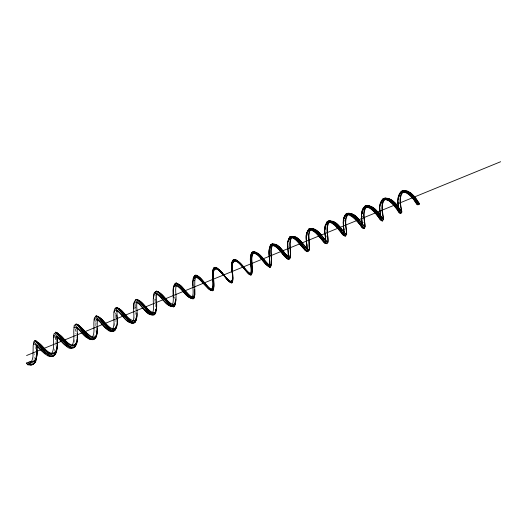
<?xml version="1.0" encoding="UTF-8"?>
<svg xmlns="http://www.w3.org/2000/svg" width="527" height="527" viewBox="0 0 527 527"><rect width="100%" height="100%" fill="white"/><g stroke="black" fill="none" stroke-linecap="round" stroke-linejoin="round"><path stroke-width="0.4" stroke-dasharray="2.63 1.98" d="M114.682 323.407L114.616 325.765M96.118 332.537L96 328.038M74.794 339.744L74.551 343.024M134.372 318.091L134.398 317.656M54.617 348.979L54.367 351.305M94.55 335.225L94.61 334.803M34.051 359.631L34.4 353.696M363.294 222.737L363.189 222.084M344.921 229.917L344.73 228.566M344.506 229.515L344.572 229.983M326.437 237.137L326.266 235.753M35.078 346.397L35.54 350.369M308.104 246.353L307.854 244.39M307.636 246.076L307.696 246.517M55.664 337.063L56.007 339.941M55.21 337.168L55.796 342.491M381.047 212.216L380.962 211.498M380.731 211.571L380.79 212.078M75.848 329.303L76.31 333.835M75.321 328.644L75.855 333.894M289.521 254.91L289.652 256.274M95.888 321.608L96.177 324.612M289.204 255.812L289.251 256.306M115.927 315.475L115.657 312.149M95.855 326.121L95.308 320.179M135.38 309.573L135.044 305.278M115.696 318.012L115.268 313.005M135.689 307.939L135.399 303.664M155.432 301.872L155.03 295.113M154.971 301.569L154.773 298.993M155.465 300.047L155.208 295.061M155.169 304.231L155.373 308.941M175.076 297.129L175.168 298.513M174.694 297.024L174.786 298.499M135.696 305.39L135.597 303.611M135.577 312.248L135.702 314.507M288.704 246.55L288.724 246.919M115.868 320.311L115.947 321.832M55.941 344.421L55.994 345.587M76.053 336.595L76.105 337.748M362.602 216.735L362.569 215.998M362.299 216.445L362.326 216.966"/><path stroke-width="0.79" d="M343.308 222.822L344.171 232.493M96.928 330.791C98.114 337.102 93.16 343.36 87.857 336.7C84.531 333.624 81.823 329.974 78.971 326.47C78.227 325.864 76.455 322.603 75.611 324.408M231.952 268.81L231.873 265.516M57.028 346.022C57.1 367.279 41.139 346.41 35.974 340.712M194.555 294.073L194.608 295.588M212.928 272.946C214.963 260.984 225.181 278.994 229.311 280.983C236.359 284.106 229.851 265.206 233.349 261.728C239.818 257.374 245.015 272.011 250.819 273.684C254.831 268.138 248.777 258.335 253.889 252.664M236.313 260.127C225.569 255.582 238.652 289.198 228.698 280.687M136.361 316.226L136.124 319.678L135.347 322.017L133.95 323.071L132.277 322.84L127.811 319.336L118.147 308.321L116.539 307.346L115.782 308.051M175.26 301.398L175.227 302.814M175.405 301.325L174.608 305.897M194.292 294.257L194.206 296.167M325.271 229.508L325.469 226.202M345.442 235.806L345.31 236.294L344.717 235.832L336.825 225.675L332.524 221.972L330.245 220.984L328.413 221.083L327.142 222.315L326.312 224.383M213.751 287.255L213.698 286.227M289.725 257.973L289.698 256.978M345.264 235.865C343.597 236.432 341.272 230.378 339.414 228.981C336.509 225.773 333.453 221.083 328.67 221.024M379.842 208.988C378.518 201.228 385.547 195.912 391.218 202.842C393.952 205.339 396.192 208.33 398.208 211.426C398.386 211.749 400.065 214.384 399.585 212.697M231.854 265.536L231.939 263.77M270.535 265.496L270.535 264.903M194.298 280.581L194.311 280.035M212.934 272.65L213.119 269.811M343.729 221.972L343.854 219.555M77.047 338.881C78.213 345.699 72.733 350.659 67.568 344.283C64.452 341.456 61.89 338.103 59.261 334.836C58.569 334.302 56.909 331.127 56.152 332.82M136.262 302.953L136.282 302.248M212.895 272.36C211.742 277.966 214.397 284.501 211.584 289.606M97.231 330.337L97.225 327.919M232.769 280.107L232.736 278.19M34.914 341.14L35.125 340.416L35.961 341.002L45.513 352.53L50.671 356.1L53.082 356.278L54.689 355.191L55.882 352.635L56.415 349.006M179.45 284.929C182.915 285.562 192.302 302.906 194.654 294.567M36.225 355.751L36.113 357.813M77.377 327.926C76.534 333.347 80.111 345.416 72.186 345.976C65.625 344.105 62.753 335.567 57.166 333.334M155.794 309.382L155.728 310.811M269.053 266.385C262.782 263.81 260.252 253.599 252.756 253.112C247.921 258.717 252.756 267.314 250.523 273.809M343.294 222.987C343.841 204.265 358.531 222.697 362.688 227.895M251.596 272.861L251.577 273.256M326.812 243.296C325.152 245.266 322.728 238.52 321.088 237.565C317.946 234.146 314.817 228.685 309.626 228.738M327.201 243.178L327.01 243.81L326.351 243.428L318.644 233.698L313.637 229.291L311.648 228.468L309.981 228.553L308.703 229.568L307.84 231.445M326.635 243.349C325.581 245.035 321.523 236.788 319.942 235.846C317.116 232.987 313.822 227.618 309.165 228.916M195.372 275.871C200.642 272.993 211.538 297.551 213.698 287.538M362.28 213.896L362.306 213.402M97.376 319.033L96.935 333.815L95.993 336.694L94.32 338.057L92.245 337.853L89.419 336.154L79.129 325.442L77.851 324.606L77.206 324.935M54.861 333.169C56.303 330.251 61.139 340.508 63.036 341.344C65.697 344.131 71.138 351.193 74.92 346.476M306.892 235.536L306.984 234.146M34.466 341.206L34.677 340.6L35.296 340.962L42.845 350.422L48.267 355.31L50.5 356.377L52.232 356.548L53.668 355.942L54.867 354.375M194.535 295.153L194.595 295.825M343.927 220.899L343.953 220.418M155.946 309.889L154.898 314.244L153.403 315.08L151.796 314.797L147.632 311.385L137.916 300.41L136.124 299.389L135.215 300.192M269.567 249.548L269.56 253.098M270.391 265.878L270.404 264.936M288.236 257.407L287.814 242.176L288.592 238.883L290.331 237.143L292.564 237.367L295.515 239.278L305.7 250.773L306.701 251.498L307.155 251.096M231.88 264.35L232.091 262.499M116.395 325.376C113.766 342.741 101.382 316.286 95.868 315.897M380.777 206.05L380.797 205.701M398.458 199.14L398.702 196.749M362.115 213.488L362.293 211.597M363.801 228.507C359.269 223.995 355.514 214.344 347.642 213.369M213.587 289.191L213.679 288.012M306.754 235.141L307.465 231.116L309.112 228.949M232.75 280.575C232.585 285.792 227.704 280.127 226.485 278.361M250.819 256.339L250.694 260.121M116.625 325.64C113.516 341.865 101.81 316.035 96.342 315.936M289.323 258.428L288.941 259.442L287.9 259.139L277.834 247.387L274.949 244.996L272.531 244.054M213.666 288.236L213.554 289.369M213.725 287.735L213.672 282.88M289.158 258.474L288.829 259.462L287.61 258.678L276.609 246.056L274.093 244.363L272.057 244.073M362.332 212.921L362.372 212.44M212.987 271.253L213.211 269.389M232.651 281.201L232.71 277.571M250.845 256.069L250.668 259.126M272.867 244.284C277.597 243.105 280.733 248.836 283.704 251.695C283.658 253.171 292.189 259.231 288.598 259.053C284.501 256.563 274.995 237.012 270.259 246.755M55.315 332.84L55.612 332.076L56.396 332.471L65.44 343.294L70.881 347.543L73.24 347.952L74.814 347.069L75.881 345.093L76.487 341.733M175.188 303.335L174.674 305.759M384.13 199.371C380.198 205.444 382.543 213.218 383.59 219.825M251.563 273.441L251.504 273.935M345.784 235.846C340.877 232.572 336.47 219.179 327.932 221.274M96.467 333.999C96.915 342.214 89.386 338.663 86.507 334.559C83.114 332.353 79.985 324.138 76.31 324.349M97.264 330.785C95.459 346.654 83.562 327.84 78.259 325.278M194.489 295.884L194.483 296.688M288.164 241.689L288.756 238.645L289.659 237.176M288.315 241.61L289.547 237.321M136.085 318.604C136.17 326.819 128.963 321.022 126.612 317.689C123.601 315.884 119.662 306.18 116.078 308.038M155.939 294L155.985 293.579M307.913 251.03C306.371 252.67 302.768 245.002 301.095 243.922C298.203 240.997 295.094 235.516 290.384 236.551M174.799 303.638L174.707 304.395M250.76 256.115L251.023 254.791M174.556 285.937L174.74 284.718M174.707 285.897L174.892 284.672M231.939 263.526L232.275 261.629M232.684 281.029L232.565 281.708M35.592 358.689L35.632 358.347M194.47 296.115C193.679 301.036 188.455 294.771 186.98 293.005C183.521 290.199 181.176 283.816 176.328 283.566M117.257 310.502C115.96 316.226 120.143 326.318 113.542 329.085C106.935 327.359 104.208 319.546 98.332 316.872M174.226 285.871C175.201 279.573 181.163 287.518 182.849 289.554C185.985 291.806 189.615 300.937 194.048 297.92M269.982 248.388L270.101 247.538M344.203 235.253C342.741 236.32 340.982 231.551 339.619 230.694C336.931 227.532 334.204 223.982 330.225 222.427C321.516 222.045 325.824 235.944 325.581 241.122M115.841 327.01L115.67 328.15M269.659 248.395L270.107 246.221M36.067 358.301C36.192 361.832 33.28 366.555 29.295 364.315L28.386 364.691M175.32 286.102L175.524 284.936M250.793 255.845L251.234 253.909M269.804 265.898C270.97 259.58 265.792 248.849 272.09 244.719C279.547 246.274 282.202 256.326 288.276 259.034M193.877 278.065L194.206 276.491M193.976 278.045L194.2 276.813M194.173 296.405L193.145 298.776M36.633 349.585C37.47 353.946 36.824 363.373 30.237 361.542C27.885 365.857 36.159 364.065 35.955 360.666C37.272 355.765 37.094 350.593 36.995 345.554M269.554 265.298C270.634 259.001 266.339 249.93 271.866 245.292C279.053 246.531 281.833 255.088 287.465 258.823M380.494 204.608L381.311 201.307L382.806 199.219M137.027 302.34C135.623 308.19 139.648 317.188 134.049 321.029C127.409 319.421 124.556 311.832 118.871 308.598M380.692 204.522L380.83 203.62M325.91 243.27C324.487 244.574 322.504 239.871 321.272 239.126C318.46 235.813 315.706 232.104 311.674 230.207C302.9 229.067 307.333 243.52 306.925 248.467M344.447 218.619L344.546 218M193.297 296.115L193.001 297.426M194.437 278.315L194.786 276.807M155.617 311.832C151.848 323.242 140.755 297.34 135.946 299.731M307.083 233.277L307.748 230.721L308.908 229.093M232.644 281.392L231.821 282.894M343.973 218.652L344.684 215.951L345.883 214.245M344.144 218.573L345.159 215.247M362.793 211.136L362.899 210.517M55.743 351.364L55.566 352.286M270.344 266.333L270.193 266.899M308.071 251.155L307.92 251.61M288.882 240.141C289.231 233.342 296.675 237.005 298.816 240.655C302.024 242.868 305.304 251.096 308.466 251.083M325.534 225.767L327.063 222.045M325.699 225.688L326.892 222.282M173.535 304.224L173.245 305.39M362.359 211.156L363.287 208.112L364.849 206.327M362.55 211.07L363.32 208.349L364.618 206.505M194.7 294.83L194.799 280.759L195.734 276.925M399.15 196.314L399.282 195.688M156.769 293.947C155.353 300.008 158.548 307.36 154.813 312.676C147.725 312.663 144.872 303.104 138.805 300.37M153.798 312.32L153.535 313.328M251.083 273.711C252.657 267.393 247.189 256.708 253.256 252.387C260.569 254.37 263.085 263.763 269.356 266.886M75.763 344.006L75.638 344.572M270.45 266.438L269.883 267.248M398.787 196.301L399.835 193.225L401.561 191.387M398.992 196.215L399.874 193.468L401.073 191.782M194.344 296.945L194.213 297.715M251.557 274.066L251.339 274.567M381.146 203.079L381.284 202.487M380.916 203.185L382.18 199.964M232.15 262.077L232.526 260.891M133.983 320.745L134.062 320.409M74.32 344.256L74.011 345.35M95.301 316.437C98.062 314.323 101.961 323.545 104.346 324.863C106.797 327.241 111.678 334.401 115.097 329.981M35.243 360.626L35.085 361.212M135.34 320.765L135.149 321.424M344.73 217.131L345.692 214.766L347.188 213.409L348.953 213.158L351.272 213.955L356.423 218.264L364.203 228.534L364.256 227.96M251.036 254.383L251.596 252.993M114.122 328.894L114.214 328.558M213.244 269.396C213.165 267.057 215.958 266.912 217.269 268.276M344.493 235.872C339.717 232.367 336.516 223.744 329.658 221.775C321.503 222.789 325.917 235.641 325.805 241.116M232.545 281.873L232.13 282.716M213.468 289.567L213.376 289.962M363.103 209.641C368.597 197.25 379.763 217.348 382.635 220.53M399.433 195.095L399.802 193.989M33.761 360.896L33.517 361.66M213.251 268.994L212.803 273.23L213.277 281.234M54.004 352.932L53.629 353.992M55.348 353.143L55.078 353.913M251.379 274.455L251.642 271.214M194.213 297.472L193.949 298.21M75.203 324.408C78.813 324.322 81.468 331.826 84.676 334.118C86.922 336.72 92.838 343.018 95.354 337.576M115.42 329.144L115.189 329.79M381.449 201.92C386.871 190.814 397.47 207.243 400.474 212.546M154.898 313.315L154.022 314.784M174.47 305.449C170.379 310.844 163.66 296.642 160.524 294.922C156.881 288.638 152.231 292.162 153.62 298.348M213.349 269.014L213.639 268.217M75.407 345.356L75.13 346.061M176.314 285.39C174.239 291.563 178.185 299.408 174.193 304.777C167.533 303.618 164.793 295.364 158.937 292.38M194.305 276.471L194.983 275.423M174.885 284.224L175.972 283.124M173.653 297.248C173.982 292.781 171.308 285.436 176.183 283.091M115.367 308.163C119.076 306.628 122.231 315.423 125.182 317.142C127.415 319.257 131.974 326.015 134.991 321.813M155.373 292.044L156.559 291.082L158.449 292.024L169.312 304.072L171.486 305.95L173.35 306.74M155.557 291.991L156.486 291.135L158.271 292.077L169.575 304.566L172.013 306.45L173.6 306.734M251.28 253.573L251.768 252.696M212.625 289.718C214.529 282.788 210.767 274.989 213.936 268.362C220.642 267.037 223.896 277.242 228.731 280.68M270.12 245.898L270.503 245.299M270.417 245.463L269.475 249.027L269.554 255.233M232.499 260.924L232.677 260.575M34.703 362.273C33.959 364.717 31.021 365.764 28.84 364.506L28.293 362.339M194.325 297.235L194.845 294.593L194.733 289.303M399.907 193.732C406.06 184.358 415.605 199.193 418.57 204.568M152.599 312.873C155.307 306.833 151.163 298.763 154.978 293.48C161.4 295.561 164.016 303.815 170.504 306.042M172.375 304.916C174.931 298.75 171.012 290.904 174.733 285.344C181.281 286.708 184.002 294.968 190.016 297.742M213.751 286.998C215.299 283.183 210.082 268.19 217.045 268.803C221.077 271.326 223.692 275.555 226.985 278.908C228.224 280.061 231.116 284.191 232.453 281.359C234.212 274.547 229.449 265.437 234.502 259.89C241.906 261.412 244.772 270.898 250.924 274.178M213.27 290.127C207.612 294.066 194.601 263.276 193.534 280.766M174.753 305.818L174.378 306.266M194.489 276.036L194.72 275.68M112.692 329.111C115.736 322.702 112.251 314.856 114.866 308.565C121.592 311.641 124.201 321.549 131.908 323.262M251.366 274.653L250.78 275.074L249.62 274.574M270.371 245.371L270.694 244.996M291.069 237.473L290.239 239.713L289.85 243.375L290.614 257.222L290.331 258.23L289.659 258.289M132.6 321.253C136.447 318.222 129.51 296.569 138.021 303.282C141.137 304.494 149.642 319.685 152.099 312.359L150.834 312.873M251.596 252.901L251.86 252.558M92.489 337.201C95.545 331.411 92.719 324.487 94.517 318.499C99.886 319.5 102.587 327.076 107.758 329.513M270.279 266.952L269.672 267.281M174.681 305.95L173.798 306.727M192.091 297.188C195.247 291.905 189.74 280.061 195.57 277.037C199.812 278.533 202.282 282.841 205.504 285.746C207.48 287.057 209.884 291.892 212.5 289.955M270.463 245.213L271.365 244.311M328.598 222.137C324.988 228.481 328.795 236.557 327.748 242.855C322.504 238.217 319.27 229.186 311.516 228.527M345.145 215.056L346.305 213.87M325.495 243.237C320.337 239.778 317.366 231.01 310.278 229.357C303.137 232.203 307.439 243.059 307.201 249.073L308.618 250.424L309.309 250.397L308.552 235.589L309.039 231.827L310.093 229.515M213.758 268.091L214.535 267.42M116.994 308.091C122.238 308.433 125.242 317.076 129.879 319.955C135.755 326.351 137.646 317.597 136.75 312.854M252.934 252.696L252.044 254.844L251.682 258.046L252.163 272.525L251.754 273.974L250.885 274.277M250.826 274.356L249.35 274.363L247.769 272.762M71.982 345.554C75.354 340.014 72.917 333.183 74.169 327.181C78.846 326.924 82.581 336.2 87.634 337.879M272.288 244.818L271.319 246.985L270.924 249.903L271.537 263.81L270.977 266.221L268.875 265.107L261.715 257.011L257.446 253.322M251.774 252.617L252.281 252.117M402.141 192.19C398.254 198.145 400.751 206.419 401.772 212.394C397.911 206.676 393.458 197.823 385.56 198.369M270.661 244.93L272.505 243.968M365.791 206.834C361.555 212.809 365.277 221.729 364.868 227.453C360.356 222.302 356.166 212.427 348.176 213.626M291.741 237.413C288.216 243.579 291.51 250.997 290.377 257.578C284.633 255.628 281.886 246.524 275.311 244.508M382.18 199.779L383.03 199.015M289.501 237.262L290.403 236.537M326.898 222.13L327.873 221.314M97.225 316.352C102.917 317.998 105.67 326.305 111.302 329.237C119.254 332.866 116.836 319.204 116.744 314.915M51.336 353.979C55.216 348.617 52.654 341.549 53.912 335.547C58.925 336.522 61.731 344.223 67.087 346.127M193.765 298.374L193.323 298.71M329.316 222.065C325.383 228.046 328.486 235.602 328.044 242.189C323.051 239.126 320.218 231.32 313.96 229.054M347.53 214.14C343.117 220.233 347.135 228.981 346.358 235.147C341.47 230.273 337.748 220.596 329.797 221.077M30.803 362.319L32.107 360.218L32.957 356.891L33.194 345.402L33.649 343.782L34.993 344.329L41.185 350.639L45.157 353.775M156.605 291.701C162.599 290.37 175.768 318.46 175.755 299.046M233 260.101L233.566 259.653M289.613 237.13L290.832 236.353M174.444 306.286L174.009 306.615M384.703 199.509C380.092 205.293 383.439 213.804 383.412 219.93C379.236 214.456 375.198 205.866 367.424 205.767M402.358 191.947L402.812 191.525C409.756 192.348 413.847 199.259 417.265 204.654C418.095 205.504 420.276 203.139 418.972 204.404M194.7 275.601L195.748 275.18M327.089 221.913L328.334 221.083M310.805 229.502L309.599 231.439L308.927 234.818L309.507 248.289L309.092 250.055L307.564 249.034L299.323 239.745L296.701 237.644L294.362 236.59M366.568 206.795C362.102 212.46 364.829 220.312 365.204 226.86C361.035 223.455 357.84 216.03 351.799 213.863M252.426 252.018L251.115 255.529L251.129 262.663M36.916 341.733C42.232 344.625 45.17 352.352 51.705 354.131C59.703 353.657 56.646 341.957 56.896 336.483M345.916 214.133L346.535 213.718M273.072 244.818C268.408 250.76 273.572 259.62 270.634 265.72C264.165 262.821 261.293 251.82 253.48 252.176M250.009 274.053C243.994 270.983 241.465 262.709 234.693 260.727C229.291 264.765 233.784 273.928 232.335 279.765C230.022 286.26 222.104 270.759 218.962 270.061C211.103 262.598 213.415 277.406 213.567 281.26M348.307 214.153C343.564 219.812 346.792 227.895 346.674 234.541C341.871 230.971 338.848 223.079 332.194 221.235M382.833 199.101L383.267 198.831M37.41 342.28C42.661 344.559 45.526 351.983 51.758 353.393C59.334 352.985 56.857 342.115 57.259 336.885M401.1 191.657L401.818 191.215M57.779 333.848C62.733 335.58 65.341 342.221 70.466 344.46C77.278 348.031 77.943 337.478 77.206 333.169M132.863 322.84L132.119 323.222M136.223 299.349C143.601 301.451 146.032 313.354 154.141 314.771M136.994 299.619C144.635 301.78 157.995 328.644 156.255 303.328M172.461 306.622C164.674 306.042 162.099 294.731 154.925 292.287M251.636 268.474C253.862 286.036 241.155 261.201 236.182 260.154M310.647 228.968L311.286 228.606M72.542 347.603L71.876 347.978M364.658 206.413L365.086 206.169M211.136 290.39C213.626 292.07 213.725 287.854 213.58 286.345M31.673 364.381L30.922 364.789M383.07 198.916L383.518 198.666M403.656 191.558C398.465 196.347 400.632 204.568 401.666 210.734M174.16 306.53L173.686 306.767M175.096 284.152C182.223 286.728 184.786 297.228 192.256 298.526M112.699 331.18C106.876 335.383 94.116 308.407 94.155 320.093M308.954 229.034L309.553 228.725M194.977 275.371L196.419 275.311M346.358 213.804L347.28 213.389M364.895 206.255L365.336 206.031M383.32 198.751L384.045 198.409M401.614 191.301L402.088 191.07M252.888 251.794L255.048 251.946L258.118 254.133L269.383 266.814L270.503 266.952L270.845 264.943M271.359 244.311L272.044 244.021M152.389 314.915C144.721 316.088 132.389 287.116 134.108 308.743M346.595 213.672L347.543 213.33M365.145 206.116L365.593 205.919M383.577 198.613L384.328 198.31M401.877 191.156L402.364 190.952M403.577 191.044L407.002 190.919L410.994 193.185L415.757 198.106L419.406 203.778L413.893 195.945L411.126 193.396L408.28 191.65M233.54 259.686L234.772 259.594M292.268 236.353C299.277 236.149 302.801 244.759 307.234 249.054M26.567 355.534L41.053 349.618M44.103 348.367L61.633 341.2M64.676 339.955L82.212 332.787M84.498 331.852L102.791 324.375M105.077 323.44L123.371 315.963M124.892 315.337L143.186 307.86M145.472 306.925L163.001 299.758M165.287 298.822L182.816 291.655M185.102 290.726L281.141 251.458M282.663 250.839L300.192 243.672M301.721 243.046L319.25 235.879M320.772 235.259L338.301 228.092M339.829 227.466L356.595 220.615M358.88 219.68L375.652 212.822M377.174 212.197L393.946 205.346M396.232 204.41L412.239 197.869M414.525 196.933L500.65 161.723M30.652 364.882L27.753 364.724L26.35 363.136L30.237 361.542M397.957 202.533C397.351 198.126 399.446 190.003 405.434 192.526C408.346 193.738 410.625 196.051 412.654 198.402C414.617 199.819 415.467 204.041 417.615 204.021M418.701 203.574L419.327 203.317M251.181 274.949L250.826 274.995M402.16 191.037L402.951 190.774M365.402 206.004L366.423 205.714M92.153 339.651L89.781 339.5L86.487 337.379L74.847 324.994L74.182 325.429L74.057 327.577M402.444 190.939L403.26 190.721M384.124 198.396L384.611 198.238M193.33 298.684L192.513 298.75M365.672 205.912L366.72 205.688M233.817 259.561L235.602 259.89M212.638 290.752L210.84 290.186M51.205 356.436L48.181 356.048L44.578 353.637L33.735 341.608L33.517 344.098M71.632 348.057C65.717 351.746 51.699 323.558 54.017 337.649M228.711 280.865L230.661 282.571L231.834 282.894M290.825 236.399C298.875 237.512 301.76 247.38 307.616 251.754M306.523 251.109C301.022 247.499 298.335 239.489 291.457 237.578C284.185 239.937 289.33 251.913 288.526 257.426M252.947 251.814L254.185 251.913M384.407 198.323L385.211 198.165M173.726 306.714L173.33 306.826M347.365 213.415L350.31 213.771L353.874 216.195L358.143 220.773L363.92 228.652L363.933 227.868M193.225 298.71L192.381 298.717M118.292 308.545L118.713 308.552M402.845 191.551C396.245 193.501 397.99 202.638 398.465 207.908M175.926 283.137L176.42 283.098M403.05 190.807L403.577 190.688M384.703 198.277L385.527 198.159M214.864 267.327L216.215 267.637M312.333 228.83L313.67 228.962M403.366 190.774L403.899 190.682M366.528 205.774L369.69 206.492L373.366 209.212L377.549 213.929L382.411 221.057L382.365 220.484M214.996 267.321L215.411 267.36M403.689 190.767C410.81 191.63 415.019 198.962 418.372 204.647M385.323 198.244C392.562 199.331 396.66 206.887 400.25 212.605M350.31 213.567L351.186 213.685M366.832 205.774L369.855 206.768L373.538 209.654L377.661 214.417L382.213 221.136L382.167 220.563M176.156 283.131C182.988 286.042 185.741 294.586 192.072 298.48M253.625 251.722C260.812 254.475 263.619 263.177 269.725 267.242M269.804 267.255L269.33 267.189M404.018 190.781L407.621 192.111L411.765 195.603L415.342 200.043L418.161 204.733L416.831 204.344M385.645 198.264C392.687 199.68 397.654 208.988 400.487 213.204M195.78 275.199L196.136 275.226M130.4 322.326L129.919 322.234M369.46 206.064L370.395 206.288M27.272 363.366L26.35 363.136M210.629 289.758L209.226 289.112M388.234 198.593L391.627 200.135L395.112 203.139M176.4 283.157C182.974 286.668 185.781 294.922 192.217 298.545M215.589 267.4L216.386 267.716M254.455 251.906L256.32 252.729M234.963 259.6L235.78 259.982M407.252 191.275L407.938 191.505M196.182 275.278L196.571 275.364M149.938 314.079L149.332 313.848M30.138 362.22C38.787 363.762 36.89 350.936 36.706 345.56M231.215 282.841L230.734 282.61M178.422 284.382L179.299 284.824M370.725 206.4C376.456 208.633 380.039 215.668 383.518 219.291M129.411 322.063C125.498 322.32 115.084 303.941 114.095 312.34M196.472 275.384L196.874 275.509M108.911 330.106L108.055 329.685M197.902 276.583C202.091 276.958 213.079 297.571 213.698 285.021M196.63 275.45L197.197 275.693M197.329 275.852L198.073 276.306M216.353 267.709L216.729 267.914M256.873 252.986L257.255 253.204M235.813 259.949L237.519 261.194M269.363 267.11L259.719 256.102L255.766 252.578M196.94 275.614L197.888 276.168M231.933 268.111C231.221 248.546 244.785 271.234 249.943 274.745M236.366 260.272L237.73 261.372M216.907 268.026L221.841 272.841M217.243 268.263L217.842 268.717M208.903 288.888C202.612 283.434 191.005 264.962 193.152 286.161M209.838 289.356L210.892 290.146M197.981 276.326L198.448 276.616M230.18 282.228L229.232 281.378M217.816 268.704L218.441 269.231M210.576 289.903L209.291 288.829M198.165 276.477L200.715 278.842M305.067 250.193C305.798 251.241 308.064 250.457 307.656 249.126M237.769 261.339L241.129 264.752M249.423 274.35L247.591 272.564M198.547 276.8L201.156 279.33M218.422 269.225L220.161 270.911M238.191 261.715L240.437 263.974M209.535 288.967L208.514 288.019M219.258 270.015L219.693 270.45M209.16 288.598L207.473 286.872M228.711 280.845L228.151 280.245M220.141 270.911L221.057 271.892M395.046 203.066L401.837 211.986L401.712 210.945M208.369 287.762L207.256 286.622M228.151 280.259L227.565 279.587M240.615 264.258L242.064 265.825M221.044 271.892L222.091 273.131M201.077 279.356L201.834 280.094M201.525 279.857L202.058 280.351M247.657 272.551L246.643 271.458M227.565 279.6L223.362 274.587L225.655 277.34M241.313 265.041L242.993 266.932M247.473 272.34L246.899 271.675M201.979 280.377L206.663 285.825M207.322 286.589L206.821 286.115M221.966 272.94L222.592 273.711M202.21 280.641L203.844 282.564M207.104 286.339L205.695 284.791M222.196 273.21L223.086 274.297M226.709 278.631L227.157 279.119M222.901 274.027L222.664 273.757L223.336 274.593M242.242 266.128L244.587 268.875M226.254 278.091L226.742 278.631M246.708 271.445L243.171 267.235M223.132 274.31L223.837 275.193M226.096 277.867L226.314 278.124L225.431 277.077M205.464 284.514L204.074 282.847M246.504 271.207L245.029 269.416M224.528 275.977L224.983 276.523M400.355 212.789L400.777 213.514L400.691 213.125M400.612 212.803L400.975 213.428L400.79 212.697M380.599 216.333L379.842 208.883M398.583 208.086L397.964 202.467M362.484 224.594C361.68 219.12 359.17 205.313 368.254 206.959C374.065 209.212 378.195 217.394 381.39 220.497M380.507 216.505C375.81 191.07 391.653 197.902 399.354 212.618M362.352 224.706C361.66 219.285 359.309 205.925 368.189 207.434C372.181 209.173 374.993 212.71 377.615 216.057C378.57 216.65 380.487 221.34 381.074 219.976M344.006 232.585C343.775 227.447 340.337 211.821 349.954 214.693C353.992 216.828 356.838 220.576 359.552 224.14C360.455 224.706 362.392 229.449 362.998 227.888M327.102 241.853L327.188 242.763M251.122 266.01L251.076 264.594M250.997 264.626L250.799 260.76M232.005 268.203L232.427 274.712M250.964 264.277L250.786 260.417M232.249 272.657L232.176 271.596M232.42 274.376L232.585 276.655M232.321 272.676L232.559 276.029M213.33 280.028L213.389 280.733M232.157 271.603L232.097 270.904M213.231 279.343L213.415 281.075M213.244 278.974L212.961 275.516M213.27 279.33L213.066 277.235M232.565 275.575L232.631 277.268M232.091 270.542L232.196 271.174M232.064 270.193L232.17 270.799M232.143 270.423L232.018 268.566M231.972 269.159L231.999 269.501M213.06 276.53L213.086 276.873M232.664 276.932L232.664 277.854M289.303 256.985L289.323 257.4M289.139 257.038L289.158 257.446M213.02 275.845L212.895 273.566M96.863 320.917L96.83 320.133M212.967 274.844L212.987 275.173M76.968 328.835L76.935 328.104M250.707 260.457L250.753 259.416M231.906 267.439L231.88 266.458M212.941 273.875L212.888 273.256M76.916 327.425L76.922 327.754M116.572 311.114L116.579 311.49M96.803 319.052L96.81 319.395M29.855 363.821L29.413 364.262L29.855 363.821M28.129 364.763L27.516 364.579L28.175 364.783"/></g></svg>
